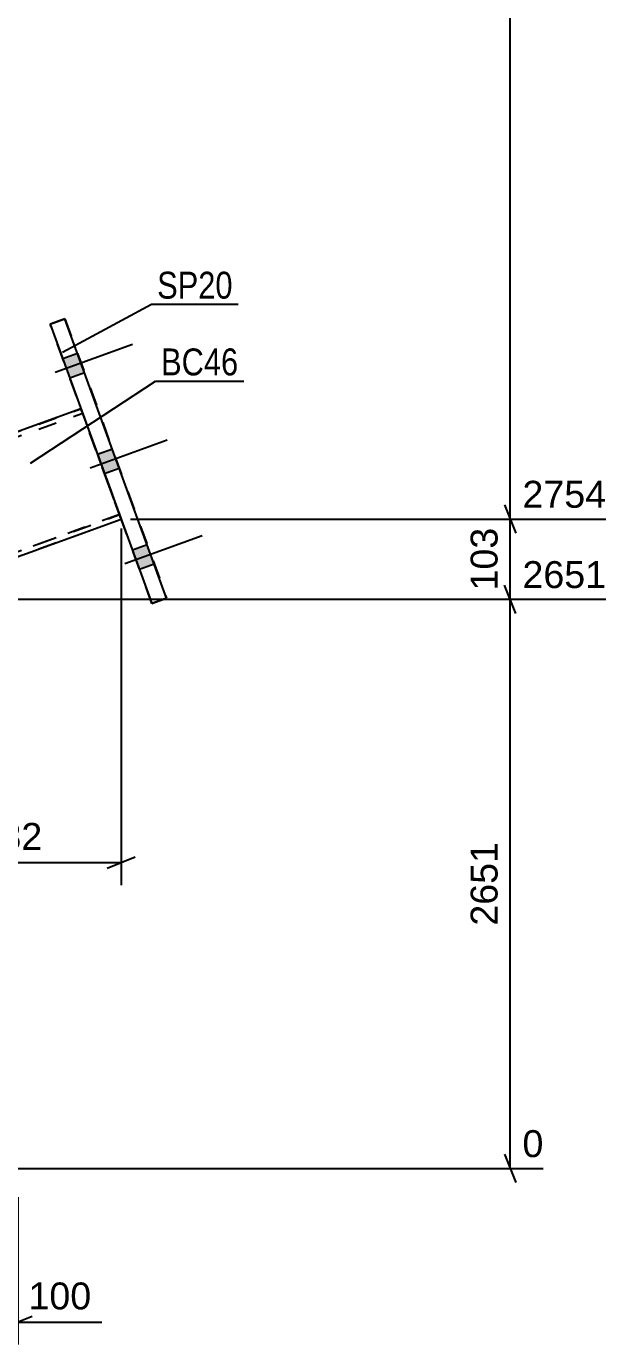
# Model space of a CAD drawing. Header units: millimetres. Extents: x -282 to 907, y -340 to 501.
# Drawn here: x 365.6 to 428, y -34.4 to 105.9 of the extents above; entities that cross this region are included whole.
import ezdxf

# ---------------------------------------------------------------- set-up
doc = ezdxf.new("R2010")
doc.units = ezdxf.units.MM
doc.linetypes.add('DXK_LINE_DOT2', pattern=[3.9198, 1.9599, -1.9599])
doc.styles.add('Arial', font='ARIAL.TTF', dxfattribs={"height": 0.2})
doc.styles.add('Arial Narrow', font='ARIALN.TTF', dxfattribs={"height": 0.2})

# ---------------------------------------------------------------- blocks, each defined once
blk = doc.blocks.new('Part-284934793-50593 - 50568')
at = {"color": 2, "linetype": 'Continuous'}
for p, q in [((371.46, 65.24), (352.25, 58.25)), ((352.25, 44.95), (375.74, 53.5))]:
    blk.add_line(p, q, dxfattribs=at)
at = {"color": 7, "linetype": 'DXK_LINE_DOT2'}
for p, q in [((352.25, 58.25), (371.46, 65.24)), ((352.25, 57.72), (371.64, 64.77)), ((352.25, 57.72), (371.64, 64.77)), ((371.46, 65.24), (375.74, 53.5)), ((375.74, 53.5), (371.46, 65.24)), ((371.46, 65.24), (371.46, 65.24)), ((371.64, 64.77), (371.64, 64.77)), ((352.25, 58.25), (352.25, 44.95)), ((352.25, 45.48), (375.57, 53.97)), ((375.57, 53.97), (352.25, 45.48)), ((352.25, 44.95), (375.74, 53.5)), ((375.57, 53.97), (375.57, 53.97)), ((375.74, 53.5), (375.74, 53.5))]:
    blk.add_line(p, q, dxfattribs=at)
blk = doc.blocks.new('Part-284934793-50595 - 50568')
at = {"color": 2, "linetype": 'Continuous'}
for p, q in [((369.75, 74.82), (368.19, 74.25)), ((380.58, 45.06), (369.75, 74.82)), ((369.75, 74.82), (369.75, 74.82)), ((368.19, 74.25), (379.02, 44.49)), ((368.19, 74.25), (368.19, 74.25)), ((379.02, 44.49), (380.58, 45.06)), ((380.58, 45.06), (380.58, 45.06)), ((379.02, 44.49), (379.02, 44.49))]:
    blk.add_line(p, q, dxfattribs=at)
at = {"color": 7, "linetype": 'DXK_LINE_DOT2'}
for p, q in [((368.19, 74.25), (369.75, 74.82)), ((369.75, 74.82), (380.58, 45.06)), ((379.02, 44.49), (368.19, 74.25)), ((380.58, 45.06), (379.02, 44.49))]:
    blk.add_line(p, q, dxfattribs=at)
blk = doc.blocks.new('Bolt-284934793-50696 - 50568')
at = {"linetype": 'Continuous'}
for points in [[(369.53, 70.57), (370.27, 68.53), (371.83, 69.1), (371.09, 71.14)], [(369.53, 70.57), (370.27, 68.53), (371.83, 69.1), (371.09, 71.14)], [(369.53, 70.57), (370.27, 68.53), (371.83, 69.1), (371.09, 71.14)], [(373.23, 60.39), (373.97, 58.35), (375.54, 58.92), (374.8, 60.96)], [(373.23, 60.39), (373.97, 58.35), (375.54, 58.92), (374.8, 60.96)], [(376.94, 50.21), (377.68, 48.17), (379.24, 48.74), (378.5, 50.78)], [(376.94, 50.21), (377.68, 48.17), (379.24, 48.74), (378.5, 50.78)], [(376.94, 50.21), (377.68, 48.17), (379.24, 48.74), (378.5, 50.78)]]:
    blk.add_hatch(color=1, dxfattribs=at).paths.add_polyline_path(points)
at = {"color": 1, "linetype": 'Continuous'}
for p, q in [((368.72, 69.12), (376.95, 72.12)), ((368.72, 69.12), (376.95, 72.12)), ((368.72, 69.12), (376.95, 72.12)), ((369.53, 70.57), (371.09, 71.14)), ((369.53, 70.57), (371.09, 71.14)), ((369.53, 70.57), (371.09, 71.14)), ((370.27, 68.53), (371.83, 69.1)), ((370.27, 68.53), (371.83, 69.1)), ((370.27, 68.53), (371.83, 69.1)), ((372.43, 58.94), (380.65, 61.94)), ((372.43, 58.94), (380.65, 61.94)), ((373.23, 60.39), (374.8, 60.96)), ((373.23, 60.39), (374.8, 60.96)), ((373.97, 58.35), (375.54, 58.92)), ((373.97, 58.35), (375.54, 58.92)), ((376.13, 48.76), (384.36, 51.76)), ((376.13, 48.76), (384.36, 51.76)), ((376.13, 48.76), (384.36, 51.76)), ((376.94, 50.21), (378.5, 50.78)), ((376.94, 50.21), (378.5, 50.78)), ((376.94, 50.21), (378.5, 50.78)), ((377.68, 48.17), (379.24, 48.74)), ((377.68, 48.17), (379.24, 48.74)), ((377.68, 48.17), (379.24, 48.74))]:
    blk.add_line(p, q, dxfattribs=at)
blk = doc.blocks.new('StraightDimension-284934793-58445 - 50568')
at = {"color": 7, "linetype": 'Continuous'}
for p, q in [((375.74, 52.5), (375.74, 14.53)), ((352.25, 43.95), (352.25, 14.53)), ((353.75, 17.53), (350.75, 16.33)), ((352.25, 16.93), (375.74, 16.93)), ((374.24, 16.33), (377.24, 17.53))]:
    blk.add_line(p, q, dxfattribs=at)
at = {"color": 0}
blk.add_wipeout([(367.93, 17.68), (367.93, 21.88), (360.06, 21.88), (360.06, 17.68)], dxfattribs=at)
at = {"color": 3, "style": 'Arial'}
blk.add_text('282', height=2.865, dxfattribs=at).set_placement((360.66, 18.28))
blk = doc.blocks.new('StraightDimension-284934793-58027 - 50568')
at = {"color": 7, "linetype": 'Continuous'}
for p, q in [((417.16, 53.5), (417.16, 322.07)), ((416.56, 55), (417.76, 52)), ((376.74, 53.5), (427.35, 53.5))]:
    blk.add_line(p, q, dxfattribs=at)
blk = doc.blocks.new('StraightDimension-284934793-58028 - 50568')
at = {"color": 7, "linetype": 'Continuous'}
for p, q in [((416.56, 55), (417.76, 52)), ((376.74, 53.5), (427.35, 53.5)), ((417.16, 44.95), (417.16, 53.5)), ((417.76, 43.45), (416.56, 46.45)), ((353.25, 44.95), (427.35, 44.95))]:
    blk.add_line(p, q, dxfattribs=at)
at = {"color": 0, "linetype": 'Continuous'}
blk.add_wipeout([(427.95, 54.1), (427.95, 58.3), (417.86, 58.3), (417.86, 54.1)], dxfattribs=at)
at = {"color": 0}
blk.add_wipeout([(416.41, 53.16), (412.21, 53.16), (412.21, 45.29), (416.41, 45.29)], dxfattribs=at)
at = {"color": 3, "linetype": 'Continuous', "style": 'Arial'}
blk.add_text('2754', height=2.865, dxfattribs=at).set_placement((418.46, 54.7))
at = {"color": 3, "style": 'Arial'}
blk.add_text('103', height=2.865, rotation=90.0002, dxfattribs=at).set_placement((415.81, 45.89))
blk = doc.blocks.new('StraightDimension-284934793-58029 - 50568')
at = {"color": 7, "linetype": 'Continuous'}
for p, q in [((417.76, 43.45), (416.56, 46.45)), ((353.25, 44.95), (427.35, 44.95)), ((417.16, -15.63), (417.16, 44.95)), ((416.56, -14.13), (417.76, -17.13)), ((353.25, -15.63), (420.68, -15.63))]:
    blk.add_line(p, q, dxfattribs=at)
at = {"color": 0}
blk.add_wipeout([(416.41, 19.71), (412.21, 19.71), (412.21, 9.61), (416.41, 9.61)], dxfattribs=at)
at = {"color": 3, "style": 'Arial'}
blk.add_text('2651', height=2.865, rotation=90.0002, dxfattribs=at).set_placement((415.81, 10.21))
at = {"color": 0, "linetype": 'Continuous'}
for points in [[(427.95, 45.55), (427.95, 49.75), (417.86, 49.75), (417.86, 45.55)], [(421.28, -15.03), (421.28, -10.83), (417.86, -10.83), (417.86, -15.03)]]:
    blk.add_wipeout(points, dxfattribs=at)
at = {"color": 3, "linetype": 'Continuous', "style": 'Arial'}
for s, height, p in [('2651', 2.865, (418.46, 46.15)), ('0', 2.87, (418.46, -14.43))]:
    blk.add_text(s, height=height, dxfattribs=at).set_placement(p)
blk = doc.blocks.new('StraightDimension-284934793-68552 - 50568')
at = {"color": 7, "linetype": 'Continuous'}
for p, q in [((356.41, -18.71), (356.41, -34.39)), ((364.75, -18.71), (364.75, -34.39)), ((354.91, -32.59), (357.91, -31.39)), ((356.41, -31.99), (364.75, -31.99)), ((366.25, -31.39), (363.25, -32.59)), ((364.75, -31.99), (373.67, -31.99)), ((364.75, -31.99), (373.67, -31.99))]:
    blk.add_line(p, q, dxfattribs=at)
at = {"color": 0}
blk.add_wipeout([(373.14, -31.24), (373.14, -27.04), (365.27, -27.04), (365.27, -31.24)], dxfattribs=at)
at = {"color": 3, "style": 'Arial'}
blk.add_text('100', height=2.865, dxfattribs=at).set_placement((365.87, -30.64))
blk = doc.blocks.new('Mark-284934793-58570 - 50568')
at = {"color": 0}
blk.add_wipeout([(387.61, 76.96), (387.61, 79.96), (379.57, 79.96), (379.57, 76.96)], dxfattribs=at)
blk.add_wipeout([(387.61, 76.96), (387.61, 79.96), (379.57, 79.96), (379.57, 76.96)], dxfattribs=at)
at = {"color": 30, "linetype": 'Continuous'}
for p, q in [((369.49, 71.26), (378.97, 76.36)), ((378.97, 76.36), (388.21, 76.36))]:
    blk.add_line(p, q, dxfattribs=at)
at = {"color": 3, "style": 'Arial Narrow'}
blk.add_text('SP20', height=2.863, dxfattribs=at).set_placement((379.57, 76.96))
blk = doc.blocks.new('Mark-284934793-58567 - 50568')
at = {"color": 0}
blk.add_wipeout([(388.21, 68.79), (388.21, 71.79), (379.99, 71.79), (379.99, 68.79)], dxfattribs=at)
blk.add_wipeout([(388.21, 68.79), (388.21, 71.79), (379.99, 71.79), (379.99, 68.79)], dxfattribs=at)
at = {"color": 30, "linetype": 'Continuous'}
for p, q in [((366.08, 59.43), (379.39, 68.19)), ((379.39, 68.19), (388.81, 68.19))]:
    blk.add_line(p, q, dxfattribs=at)
at = {"color": 3, "style": 'Arial Narrow'}
blk.add_text('BC46', height=2.863, dxfattribs=at).set_placement((379.99, 68.79))

msp = doc.modelspace()

# ---------------------------------------------------------------- block references
for name in ['Part-284934793-50595 - 50568', 'Bolt-284934793-50696 - 50568', 'Part-284934793-50593 - 50568', 'StraightDimension-284934793-68552 - 50568']:
    msp.add_blockref(name, (0, 0))

# ---------------------------------------------------------------- next in the draw order: block references
msp.add_blockref('StraightDimension-284934793-58445 - 50568', (0, 0))

# ---------------------------------------------------------------- next in the draw order: block references
msp.add_blockref('StraightDimension-284934793-58027 - 50568', (0, 0))

# ---------------------------------------------------------------- next in the draw order: block references
for name in ['Mark-284934793-58570 - 50568', 'StraightDimension-284934793-58028 - 50568']:
    msp.add_blockref(name, (0, 0))

# ---------------------------------------------------------------- next in the draw order: block references
for name in ['Mark-284934793-58567 - 50568', 'StraightDimension-284934793-58029 - 50568']:
    msp.add_blockref(name, (0, 0))

doc.saveas('drawing.dxf')
